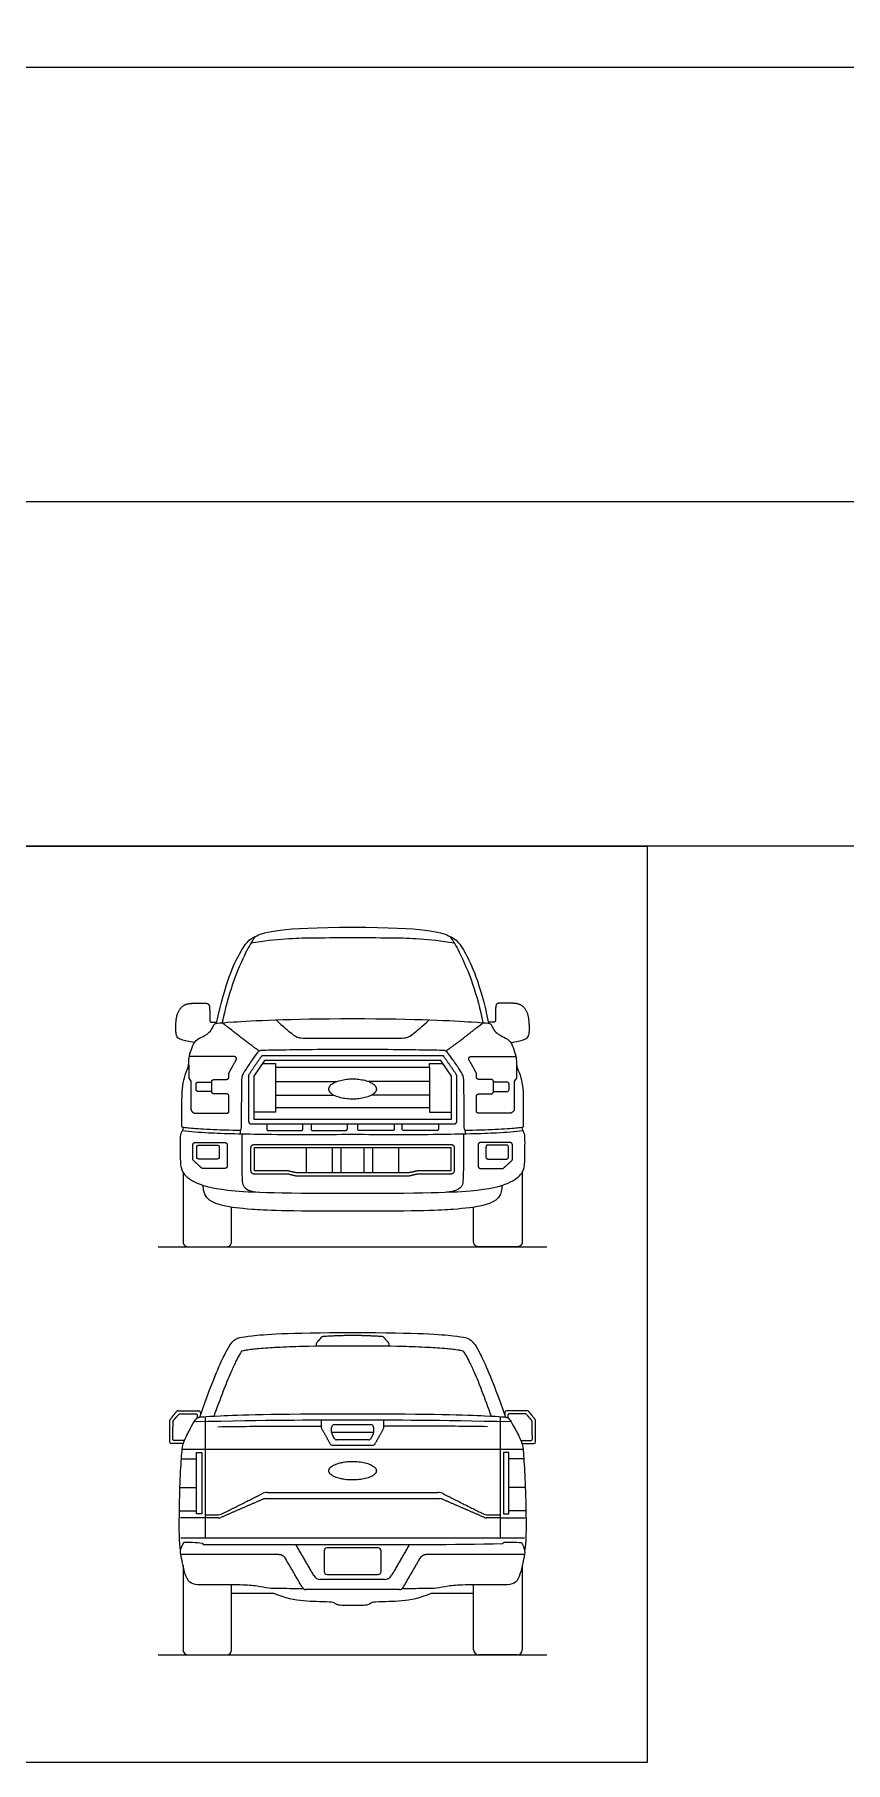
# Model space of a CAD drawing. Header units: millimetres. Extents: x 0 to 107, y 0 to 29.
# Drawn here: x 6.95 to 11.81, y 0.19 to 10.54 of the extents above; entities that cross this region are included whole.
import ezdxf

# ---------------------------------------------------------------- set-up
doc = ezdxf.new("R2010")
doc.units = ezdxf.units.MM
for name, color, linetype, true_color in [('AG-DIAGRAM', 7, 'Continuous', 0xfecc66), ('AG-TRANSPORT', 7, 'Continuous', 0x66ccff), ('X-VPRT', 6, 'Continuous', 0xff00ff)]:
    doc.layers.add(name, color=color, linetype=linetype, true_color=true_color)

msp = doc.modelspace()

# ---------------------------------------------------------------- linework, layer by layer
at = {"layer": 'AG-DIAGRAM'}
for points in [[(7.693, 3.276), (10.02, 3.276)], [(7.693, 0.833), (10.02, 0.833)]]:
    msp.add_lwpolyline(points, dxfattribs=at)
at = {"layer": 'AG-TRANSPORT'}
for p, q in [((7.875, 4.366), (7.875, 4.287)), ((9.839, 4.366), (9.839, 4.287)), ((7.875, 4.287), (7.888, 4.269)), ((9.839, 4.287), (9.825, 4.269)), ((8.183, 3.974), (8.183, 3.951)), ((9.53, 3.974), (9.53, 3.951))]:
    msp.add_line(p, q, dxfattribs=at)
for points in [[(1.474, 7.739), (14.233, 7.739), (14.233, 10.338), (1.474, 10.338)], [(8.857, 4.041), (9.449, 4.041), (9.449, 4.299), (9.384, 4.393), (8.857, 4.393), (8.329, 4.393), (8.264, 4.299), (8.264, 4.041)], [(7.921, 1.678), (7.921, 2.044), (7.953, 2.044), (7.953, 1.678)], [(9.792, 1.678), (9.792, 2.044), (9.761, 2.044), (9.761, 1.678)]]:
    msp.add_lwpolyline(points, close=True, dxfattribs=at)
for points in [[(8.395, 4.352), (8.395, 4.082), (8.264, 4.082)], [(8.317, 4.375), (8.395, 4.375), (8.395, 4.352), (8.857, 4.352), (9.318, 4.352), (9.318, 4.375), (9.396, 4.375)], [(9.318, 4.352), (9.318, 4.082), (9.449, 4.082)], [(8.395, 4.267), (8.765, 4.267)], [(9.318, 4.267), (8.948, 4.267)], [(8.395, 4.185), (8.741, 4.185)], [(9.318, 4.185), (8.972, 4.185)], [(9.318, 4.108), (8.857, 4.108), (8.395, 4.108)], [(8.58, 3.719), (8.58, 3.872)], [(8.736, 3.719), (8.736, 3.872)], [(8.788, 3.719), (8.788, 3.872)], [(8.926, 3.719), (8.926, 3.872)], [(8.977, 3.719), (8.977, 3.872)], [(9.133, 3.719), (9.133, 3.872)], [(7.973, 2.261), (7.973, 1.532)], [(9.74, 2.261), (9.74, 1.532)], [(8.982, 2.164), (8.857, 2.164), (8.731, 2.164)], [(7.831, 2.007), (7.921, 2.007)], [(7.836, 2.064), (8.857, 2.064), (9.877, 2.064)], [(9.882, 2.007), (9.792, 2.007)], [(7.823, 1.836), (7.921, 1.836)], [(9.891, 1.836), (9.792, 1.836)], [(7.819, 1.696), (7.921, 1.696)], [(9.894, 1.696), (9.792, 1.696)], [(7.973, 1.653), (7.825, 1.653)], [(9.74, 1.653), (9.889, 1.653)], [(9.886, 1.532), (8.857, 1.532), (7.827, 1.532)], [(8.132, 1.203), (8.383, 1.203)], [(9.33, 1.203), (9.581, 1.203)]]:
    msp.add_lwpolyline(points, dxfattribs=at)
for centre, radius, start, end in [((8.655, 2.693), 0.016, 139.043, 180), ((8.681, 2.723), 0.016, 93.2806, 139.043), ((9.032, 2.723), 0.016, 40.957, 86.7194), ((9.059, 2.693), 0.016, 0, 40.957), ((7.811, 2.285), 0.0101, 90, 141.009), ((7.935, 2.285), 0.0101, 0, 90), ((9.778, 2.285), 0.0101, 90, 180), ((9.902, 2.285), 0.0101, 38.991, 90), ((7.771, 2.236), 0.0101, 141.009, 180), ((8.686, 2.196), 0.0171, 180, 208.7708), ((8.747, 2.196), 0.0154, 90, 180), ((8.966, 2.196), 0.0154, 0, 90), ((9.027, 2.196), 0.0171, 331.2292, 0), ((9.942, 2.236), 0.0101, 0, 38.991), ((7.771, 2.108), 0.0101, 180, 270), ((8.737, 2.105), 0.0171, 208.7708, 270), ((8.747, 2.164), 0.0154, 180, 206.2114), ((8.761, 2.136), 0.0154, 206.2114, 270), ((8.952, 2.136), 0.0154, 270, 333.7886), ((8.976, 2.105), 0.0171, 270, 331.2292), ((8.966, 2.164), 0.0154, 333.7886, 0), ((9.942, 2.108), 0.0101, 270, 360), ((8.346, 1.731), 0.0744, 90, 116.6181), ((8.334, 1.741), 0.0276, 90, 113.4761), ((9.367, 1.731), 0.0744, 63.3819, 90), ((9.379, 1.741), 0.0276, 66.5239, 90), ((8.044, 1.746), 0.0744, 270, 296.6181), ((9.669, 1.746), 0.0744, 243.3819, 270), ((8.056, 1.68), 0.0276, 270, 293.4761), ((9.657, 1.68), 0.0276, 246.5239, 270), ((8.704, 1.455), 0.0182, 90, 180), ((9.009, 1.455), 0.0182, 0, 90), ((8.665, 1.332), 0.0475, 210.0076, 270), ((8.704, 1.332), 0.0182, 180, 270), ((9.009, 1.332), 0.0182, 270, 0), ((9.048, 1.332), 0.0475, 270, 329.9924), ((8.577, 1.249), 0.0248, 210.0076, 270), ((9.137, 1.249), 0.0248, 270, 329.9924), ((7.871, 0.863), 0.0305, 180, 270), ((8.101, 0.863), 0.0305, 270, 0), ((9.612, 0.863), 0.0305, 180, 270), ((9.842, 0.863), 0.0305, 270, 0)]:
    msp.add_arc(centre, radius, start, end, dxfattribs=at)
for points, knots in [([(8.042, 4.615), (8.094, 4.864), (8.2, 5.079), (8.249, 5.135), (8.416, 5.19), (8.857, 5.19)], [0.011551, 0.011551, 0.011551, 0.011551, 1.199733, 2.410651, 3.621569, 3.621569, 3.621569, 3.621569]), ([(8.857, 5.19), (9.297, 5.19), (9.465, 5.135), (9.513, 5.079), (9.619, 4.864), (9.671, 4.615)], [3.621569, 3.621569, 3.621569, 3.621569, 4.832488, 6.043406, 7.231587, 7.231587, 7.231587, 7.231587]), ([(8.273, 5.135), (8.253, 5.105), (8.214, 5.04), (8.135, 4.858), (8.092, 4.697), (8.076, 4.618)], [0, 0, 0, 0, 0.563, 1.332709, 2.080275, 2.080275, 2.080275, 2.080275]), ([(9.44, 5.135), (9.46, 5.105), (9.5, 5.04), (9.578, 4.858), (9.622, 4.697), (9.637, 4.618)], [0, 0, 0, 0, 0.563, 1.332709, 2.080275, 2.080275, 2.080275, 2.080275]), ([(7.841, 3.991), (7.841, 3.974), (7.824, 3.958), (7.824, 3.917), (7.824, 3.773), (7.831, 3.726), (7.893, 3.663), (8.06, 3.611), (8.372, 3.597), (8.857, 3.597)], [-4.494292, -4.494292, -4.494292, -4.494292, -3.85225, -3.210209, -2.568167, -1.926125, -1.284083, -0.642042, 0, 0, 0, 0]), ([(8.857, 3.949), (8.685, 3.946), (8.358, 3.947), (8, 3.955), (7.888, 3.965), (7.836, 3.97)], [3.090323, 3.090323, 3.090323, 3.090323, 4.389122, 5.458957, 6.180646, 6.180646, 6.180646, 6.180646]), ([(8.857, 3.597), (9.341, 3.597), (9.653, 3.611), (9.82, 3.663), (9.882, 3.726), (9.889, 3.773), (9.889, 3.917), (9.889, 3.958), (9.873, 3.974), (9.873, 3.991)], [0, 0, 0, 0, 0.642042, 1.284083, 1.926125, 2.568167, 3.210209, 3.85225, 4.494292, 4.494292, 4.494292, 4.494292]), ([(9.878, 3.97), (9.825, 3.965), (9.713, 3.955), (9.355, 3.947), (9.028, 3.946), (8.857, 3.949)], [0, 0, 0, 0, 0.721689, 1.791524, 3.090323, 3.090323, 3.090323, 3.090323]), ([(8.857, 3.489), (8.443, 3.489), (8.222, 3.501), (8.087, 3.517), (7.961, 3.557), (7.961, 3.645)], [3.289333, 3.289333, 3.289333, 3.289333, 4.385777, 5.482222, 6.578666, 6.578666, 6.578666, 6.578666]), ([(9.752, 3.645), (9.752, 3.557), (9.627, 3.517), (9.491, 3.501), (9.271, 3.489), (8.857, 3.489)], [0, 0, 0, 0, 1.096444, 2.192889, 3.289333, 3.289333, 3.289333, 3.289333]), ([(8.027, 2.263), (8.046, 2.314), (8.078, 2.402), (8.122, 2.511), (8.154, 2.581), (8.175, 2.621), (8.186, 2.641), (8.196, 2.654)], [-3.572629, -3.572629, -3.572629, -3.572629, -3.027341, -2.62683, -2.396602, -2.249089, -2.171666, -2.171666, -2.171666, -2.171666]), ([(8.196, 2.654), (8.209, 2.657), (8.226, 2.66), (8.256, 2.664), (8.317, 2.67), (8.417, 2.677), (8.605, 2.683), (8.756, 2.684), (8.857, 2.684)], [-2.171666, -2.171666, -2.171666, -2.171666, -2.113967, -1.997317, -1.871242, -1.503422, -1.001467, 0, 0, 0, 0]), ([(8.857, 2.684), (8.957, 2.684), (9.108, 2.683), (9.296, 2.677), (9.396, 2.67), (9.457, 2.664), (9.487, 2.66), (9.504, 2.657), (9.517, 2.654)], [0, 0, 0, 0, 1.001467, 1.503422, 1.871242, 1.997317, 2.113967, 2.171666, 2.171666, 2.171666, 2.171666]), ([(9.517, 2.654), (9.527, 2.641), (9.538, 2.621), (9.559, 2.581), (9.592, 2.511), (9.635, 2.402), (9.668, 2.314), (9.686, 2.263)], [2.171666, 2.171666, 2.171666, 2.171666, 2.249089, 2.396602, 2.62683, 3.027341, 3.572629, 3.572629, 3.572629, 3.572629]), ([(8.049, 2.199), (8.174, 2.201), (8.425, 2.204), (8.588, 2.203), (8.669, 2.203)], [0, 0, 0, 0, 1.110677, 2.006372, 2.006372, 2.006372, 2.006372]), ([(9.664, 2.199), (9.539, 2.201), (9.288, 2.204), (9.125, 2.203), (9.044, 2.203)], [0, 0, 0, 0, 1.110677, 2.006372, 2.006372, 2.006372, 2.006372]), ([(8.563, 1.228), (8.505, 1.229), (8.417, 1.23), (8.349, 1.23), (8.283, 1.247), (8.187, 1.253), (7.971, 1.252), (7.902, 1.252), (7.856, 1.284), (7.833, 1.412), (7.821, 1.452), (7.835, 1.491), (7.85, 1.508), (7.883, 1.508), (7.916, 1.508), (7.956, 1.502), (7.956, 1.501), (7.956, 1.5), (7.962, 1.493), (8.26, 1.493), (8.558, 1.493), (8.857, 1.493)], [-8.639701, -8.639701, -8.639701, -8.639701, -8.008786, -7.606233, -7.087652, -6.495498, -5.656279, -5.187648, -4.788477, -4.14715, -3.760293, -3.334282, -3.334282, -3.334282, -2.976776, -2.976776, -2.976776, -2.93464, -2.93464, -2.93464, 0, 0, 0, 0]), ([(8.857, 1.493), (9.155, 1.493), (9.453, 1.493), (9.757, 1.499), (9.757, 1.5), (9.757, 1.501), (9.764, 1.508), (9.797, 1.508), (9.83, 1.508), (9.868, 1.506), (9.878, 1.491), (9.892, 1.452), (9.88, 1.412), (9.858, 1.284), (9.811, 1.252), (9.742, 1.252), (9.527, 1.253), (9.43, 1.247), (9.364, 1.23), (9.296, 1.23), (9.208, 1.229), (9.151, 1.228)], [0, 0, 0, 0, 2.967262, 2.967262, 2.967262, 3.009398, 3.009398, 3.009398, 3.354695, 3.354695, 3.354695, 3.760293, 4.14715, 4.788477, 5.187648, 5.656279, 6.495498, 7.087652, 7.606233, 8.008786, 8.639701, 8.639701, 8.639701, 8.639701]), ([(8.383, 1.203), (8.453, 1.173), (8.564, 1.153), (8.723, 1.153), (8.745, 1.148), (8.762, 1.131), (8.792, 1.131), (8.857, 1.131)], [0.824975, 0.824975, 0.824975, 0.824975, 1.145709, 1.466444, 1.787178, 2.107912, 2.428646, 2.428646, 2.428646, 2.428646]), ([(8.857, 1.131), (8.921, 1.131), (8.952, 1.131), (8.968, 1.148), (8.99, 1.153), (9.15, 1.153), (9.26, 1.173), (9.33, 1.203)], [2.428646, 2.428646, 2.428646, 2.428646, 2.74938, 3.070115, 3.390849, 3.711583, 4.032318, 4.032318, 4.032318, 4.032318])]:
    msp.add_open_spline(points, degree=3, knots=knots, dxfattribs=at)
for points, degree in [([(8.857, 5.126), (8.74, 5.126), (8.635, 5.126), (8.405, 5.121), (8.247, 5.094)], 3), ([(9.466, 5.094), (9.308, 5.121), (9.078, 5.126), (8.973, 5.126), (8.857, 5.126)], 3), ([(8.857, 4.458), (8.65, 4.458), (8.325, 4.453), (8.305, 4.452), (8.291, 4.447), (8.258, 4.401), (8.211, 4.331), (8.196, 4.307), (8.19, 4.283), (8.19, 4.027), (8.19, 3.988), (8.186, 3.973), (8.175, 3.973), (8.141, 3.973), (7.949, 3.98), (7.849, 3.99), (7.834, 3.991), (7.834, 4), (7.834, 4.09), (7.834, 4.188), (7.841, 4.259), (7.858, 4.321), (7.875, 4.355), (7.875, 4.381), (7.877, 4.415), (7.895, 4.473), (7.916, 4.516), (7.964, 4.538), (7.992, 4.553), (8.018, 4.584), (8.027, 4.612), (8.04, 4.618), (8.466, 4.643), (8.857, 4.643)], 3), ([(8.298, 4.449), (8.238, 4.49), (8.076, 4.618)], 2), ([(8.398, 4.636), (8.44, 4.596), (8.501, 4.546), (8.526, 4.525), (8.594, 4.525), (8.857, 4.525)], 3), ([(8.857, 4.643), (9.248, 4.643), (9.674, 4.618), (9.686, 4.612), (9.695, 4.584), (9.721, 4.553), (9.749, 4.538), (9.797, 4.516), (9.819, 4.473), (9.836, 4.415), (9.838, 4.381), (9.838, 4.355), (9.855, 4.321), (9.873, 4.259), (9.879, 4.188), (9.879, 4.09), (9.879, 4), (9.879, 3.991), (9.864, 3.99), (9.764, 3.98), (9.572, 3.973), (9.538, 3.973), (9.527, 3.973), (9.524, 3.988), (9.524, 4.027), (9.524, 4.283), (9.517, 4.307), (9.502, 4.331), (9.455, 4.401), (9.422, 4.447), (9.409, 4.452), (9.388, 4.453), (9.063, 4.458), (8.857, 4.458)], 3), ([(8.857, 4.525), (9.119, 4.525), (9.187, 4.525), (9.212, 4.546), (9.273, 4.596), (9.316, 4.636)], 3), ([(9.415, 4.449), (9.475, 4.49), (9.637, 4.618)], 2), ([(8.146, 4.416), (8.013, 4.416), (7.879, 4.416)], 2), ([(8.117, 4.32), (8.138, 4.358), (8.16, 4.397)], 2), ([(8.308, 4.414), (8.272, 4.362), (8.236, 4.309)], 2), ([(8.857, 4.42), (8.588, 4.42), (8.32, 4.42)], 2), ([(9.393, 4.42), (9.125, 4.42), (8.857, 4.42)], 2), ([(9.477, 4.309), (9.441, 4.362), (9.405, 4.414)], 2), ([(9.596, 4.32), (9.575, 4.358), (9.553, 4.397)], 2), ([(9.567, 4.416), (9.7, 4.416), (9.834, 4.416)], 2), ([(7.888, 4.269), (7.888, 4.186), (7.888, 4.104)], 2), ([(7.919, 4.219), (7.919, 4.234), (7.919, 4.25)], 2), ([(7.933, 4.263), (7.973, 4.263), (8.013, 4.263)], 2), ([(8.013, 4.206), (8.013, 4.236), (8.013, 4.266)], 2), ([(8.028, 4.279), (8.064, 4.279), (8.101, 4.279)], 2), ([(8.116, 4.293), (8.116, 4.303), (8.116, 4.314)], 2), ([(8.234, 4.303), (8.234, 4.164), (8.234, 4.026)], 2), ([(9.48, 4.026), (9.48, 4.164), (9.48, 4.303)], 2), ([(9.598, 4.293), (9.598, 4.303), (9.598, 4.314)], 2), ([(9.685, 4.279), (9.649, 4.279), (9.613, 4.279)], 2), ([(9.7, 4.206), (9.7, 4.236), (9.7, 4.266)], 2), ([(9.78, 4.263), (9.74, 4.263), (9.7, 4.263)], 2), ([(9.794, 4.219), (9.794, 4.234), (9.794, 4.25)], 2), ([(9.825, 4.269), (9.825, 4.186), (9.825, 4.104)], 2), ([(8.013, 4.206), (7.973, 4.206), (7.933, 4.206)], 2), ([(8.101, 4.192), (8.064, 4.192), (8.028, 4.192)], 2), ([(8.116, 4.089), (8.116, 4.134), (8.116, 4.179)], 2), ([(9.598, 4.089), (9.598, 4.134), (9.598, 4.179)], 2), ([(9.613, 4.192), (9.649, 4.192), (9.685, 4.192)], 2), ([(9.7, 4.206), (9.74, 4.206), (9.78, 4.206)], 2), ([(7.919, 4.076), (8.01, 4.076), (8.101, 4.076)], 2), ([(9.794, 4.076), (9.703, 4.076), (9.613, 4.076)], 2), ([(8.193, 3.951), (8.193, 3.697), (8.193, 3.641), (8.229, 3.614), (8.272, 3.605), (8.292, 3.604)], 3), ([(8.248, 4.013), (8.552, 4.013), (8.857, 4.013)], 2), ([(8.342, 4.013), (8.342, 3.998), (8.342, 3.982)], 2), ([(8.353, 3.972), (8.451, 3.972), (8.548, 3.972)], 2), ([(8.559, 3.982), (8.559, 3.998), (8.559, 4.013)], 2), ([(8.608, 4.013), (8.608, 3.998), (8.608, 3.982)], 2), ([(8.619, 3.972), (8.716, 3.972), (8.814, 3.972)], 2), ([(8.825, 3.982), (8.825, 3.998), (8.825, 4.013)], 2), ([(8.857, 4.013), (9.161, 4.013), (9.465, 4.013)], 2), ([(8.888, 3.982), (8.888, 3.998), (8.888, 4.013)], 2), ([(9.095, 3.972), (8.997, 3.972), (8.899, 3.972)], 2), ([(9.106, 4.013), (9.106, 3.998), (9.106, 3.982)], 2), ([(9.154, 3.982), (9.154, 3.998), (9.154, 4.013)], 2), ([(9.36, 3.972), (9.263, 3.972), (9.165, 3.972)], 2), ([(9.371, 4.013), (9.371, 3.998), (9.371, 3.982)], 2), ([(9.52, 3.951), (9.52, 3.697), (9.52, 3.641), (9.484, 3.614), (9.441, 3.605), (9.421, 3.604)], 3), ([(7.899, 3.804), (7.899, 3.845), (7.899, 3.886)], 2), ([(7.916, 3.902), (8.002, 3.902), (8.088, 3.902)], 2), ([(7.923, 3.813), (7.923, 3.844), (7.923, 3.874)], 2), ([(7.936, 3.886), (7.991, 3.886), (8.046, 3.886)], 2), ([(8.058, 3.874), (8.058, 3.844), (8.058, 3.813)], 2), ([(8.106, 3.886), (8.106, 3.823), (8.106, 3.76)], 2), ([(8.248, 3.731), (8.248, 3.801), (8.248, 3.871)], 2), ([(8.269, 3.89), (8.563, 3.89), (8.857, 3.89)], 2), ([(8.269, 3.872), (8.563, 3.872), (8.857, 3.872)], 2), ([(8.269, 3.731), (8.269, 3.801), (8.269, 3.871)], 2), ([(8.857, 3.89), (9.15, 3.89), (9.444, 3.89)], 2), ([(8.857, 3.872), (9.15, 3.872), (9.444, 3.872)], 2), ([(9.444, 3.871), (9.444, 3.801), (9.444, 3.731)], 2), ([(9.465, 3.871), (9.465, 3.801), (9.465, 3.731)], 2), ([(9.608, 3.886), (9.608, 3.823), (9.608, 3.76)], 2), ([(9.797, 3.902), (9.711, 3.902), (9.625, 3.902)], 2), ([(9.655, 3.874), (9.655, 3.844), (9.655, 3.813)], 2), ([(9.777, 3.886), (9.722, 3.886), (9.668, 3.886)], 2), ([(9.79, 3.813), (9.79, 3.844), (9.79, 3.874)], 2), ([(9.814, 3.804), (9.814, 3.845), (9.814, 3.886)], 2), ([(7.95, 3.75), (7.927, 3.771), (7.904, 3.793)], 2), ([(8.046, 3.802), (7.991, 3.802), (7.936, 3.802)], 2), ([(8.088, 3.745), (8.025, 3.745), (7.963, 3.745)], 2), ([(8.463, 3.731), (8.366, 3.731), (8.269, 3.731)], 2), ([(8.523, 3.719), (8.498, 3.724), (8.473, 3.73)], 2), ([(9.24, 3.73), (9.215, 3.724), (9.19, 3.719)], 2), ([(9.444, 3.731), (9.347, 3.731), (9.25, 3.731)], 2), ([(9.625, 3.745), (9.688, 3.745), (9.751, 3.745)], 2), ([(9.668, 3.802), (9.722, 3.802), (9.777, 3.802)], 2), ([(9.763, 3.75), (9.786, 3.771), (9.81, 3.793)], 2), ([(8.463, 3.712), (8.366, 3.712), (8.269, 3.712)], 2), ([(8.518, 3.7), (8.493, 3.706), (8.468, 3.712)], 2), ([(8.857, 3.719), (8.69, 3.719), (8.523, 3.719)], 2), ([(8.857, 3.7), (8.69, 3.7), (8.523, 3.7)], 2), ([(9.19, 3.719), (9.023, 3.719), (8.857, 3.719)], 2), ([(9.19, 3.7), (9.023, 3.7), (8.857, 3.7)], 2), ([(9.245, 3.712), (9.22, 3.706), (9.195, 3.7)], 2), ([(9.444, 3.712), (9.347, 3.712), (9.25, 3.712)], 2), ([(7.941, 2.257), (8.029, 2.505), (8.104, 2.663), (8.145, 2.725), (8.202, 2.741), (8.453, 2.763), (8.857, 2.763)], 3), ([(8.639, 2.693), (8.639, 2.687), (8.639, 2.682)], 2), ([(8.669, 2.734), (8.656, 2.718), (8.642, 2.703)], 2), ([(8.857, 2.745), (8.779, 2.745), (8.68, 2.739)], 2), ([(8.857, 2.763), (9.26, 2.763), (9.512, 2.741), (9.568, 2.725), (9.609, 2.663), (9.684, 2.505), (9.773, 2.257)], 3), ([(9.033, 2.739), (8.934, 2.745), (8.857, 2.745)], 2), ([(9.071, 2.703), (9.057, 2.718), (9.044, 2.734)], 2), ([(9.075, 2.682), (9.075, 2.687), (9.075, 2.693)], 2), ([(7.764, 2.242), (7.784, 2.267), (7.803, 2.292)], 2), ([(7.811, 2.295), (7.873, 2.295), (7.935, 2.295)], 2), ([(7.826, 1.456), (7.818, 1.505), (7.818, 1.673), (7.824, 1.899), (7.834, 2.055), (7.841, 2.106), (7.886, 2.191), (7.916, 2.244), (7.932, 2.257), (7.973, 2.261), (8.373, 2.277), (8.857, 2.277)], 3), ([(7.945, 2.285), (7.945, 2.277), (7.945, 2.27)], 2), ([(8.857, 2.277), (9.34, 2.277), (9.74, 2.261), (9.781, 2.257), (9.798, 2.244), (9.827, 2.191), (9.873, 2.106), (9.879, 2.055), (9.889, 1.899), (9.896, 1.673), (9.896, 1.505), (9.887, 1.456)], 3), ([(9.768, 2.285), (9.768, 2.277), (9.768, 2.27)], 2), ([(9.902, 2.295), (9.84, 2.295), (9.778, 2.295)], 2), ([(9.95, 2.242), (9.93, 2.267), (9.91, 2.292)], 2), ([(7.761, 2.108), (7.761, 2.172), (7.761, 2.236)], 2), ([(8.857, 2.238), (8.583, 2.238), (8.366, 2.238), (7.907, 2.228)], 3), ([(8.669, 2.237), (8.669, 2.217), (8.669, 2.196)], 2), ([(8.671, 2.188), (8.697, 2.142), (8.722, 2.096)], 2), ([(8.731, 2.164), (8.731, 2.18), (8.731, 2.196)], 2), ([(8.747, 2.212), (8.802, 2.212), (8.857, 2.212)], 2), ([(9.806, 2.228), (9.347, 2.238), (9.13, 2.238), (8.857, 2.238)], 3), ([(8.857, 2.212), (8.911, 2.212), (8.966, 2.212)], 2), ([(8.982, 2.196), (8.982, 2.18), (8.982, 2.164)], 2), ([(8.991, 2.096), (9.017, 2.142), (9.042, 2.188)], 2), ([(9.044, 2.196), (9.044, 2.217), (9.044, 2.237)], 2), ([(9.952, 2.108), (9.952, 2.172), (9.952, 2.236)], 2), ([(7.843, 2.098), (7.807, 2.098), (7.771, 2.098)], 2), ([(8.747, 2.129), (8.74, 2.143), (8.733, 2.157)], 2), ([(8.737, 2.088), (8.797, 2.088), (8.857, 2.088)], 2), ([(8.857, 2.12), (8.809, 2.12), (8.761, 2.12)], 2), ([(8.952, 2.12), (8.905, 2.12), (8.857, 2.12)], 2), ([(8.857, 2.088), (8.917, 2.088), (8.976, 2.088)], 2), ([(8.98, 2.157), (8.973, 2.143), (8.966, 2.129)], 2), ([(9.871, 2.098), (9.906, 2.098), (9.942, 2.098)], 2), ([(8.323, 1.766), (8.195, 1.711), (8.067, 1.655)], 2), ([(8.078, 1.679), (8.195, 1.738), (8.313, 1.797)], 2), ([(8.857, 1.768), (8.595, 1.768), (8.334, 1.768)], 2), ([(8.346, 1.805), (8.601, 1.805), (8.857, 1.805)], 2), ([(8.857, 1.805), (9.112, 1.805), (9.367, 1.805)], 2), ([(9.379, 1.768), (9.118, 1.768), (8.857, 1.768)], 2), ([(9.646, 1.655), (9.518, 1.711), (9.39, 1.766)], 2), ([(9.4, 1.797), (9.518, 1.738), (9.635, 1.679)], 2), ([(7.973, 1.671), (8.009, 1.671), (8.044, 1.671)], 2), ([(9.669, 1.671), (9.705, 1.671), (9.74, 1.671)], 2), ([(8.056, 1.653), (8.015, 1.653), (7.973, 1.653)], 2), ([(9.74, 1.653), (9.699, 1.653), (9.657, 1.653)], 2), ([(8.624, 1.308), (8.571, 1.4), (8.517, 1.493)], 2), ([(8.686, 1.455), (8.686, 1.394), (8.686, 1.332)], 2), ([(8.857, 1.473), (8.78, 1.473), (8.704, 1.473)], 2), ([(9.009, 1.473), (8.933, 1.473), (8.857, 1.473)], 2), ([(9.028, 1.332), (9.028, 1.394), (9.028, 1.455)], 2), ([(9.196, 1.493), (9.143, 1.4), (9.089, 1.308)], 2), ([(8.414, 1.433), (8.125, 1.433), (7.827, 1.433)], 2), ([(7.841, 1.37), (7.841, 1.117), (7.841, 0.863)], 2), ([(8.555, 1.237), (8.505, 1.323), (8.455, 1.409)], 2), ([(9.258, 1.409), (9.208, 1.323), (9.158, 1.237)], 2), ([(9.886, 1.433), (9.588, 1.433), (9.299, 1.433)], 2), ([(9.873, 1.37), (9.873, 1.117), (9.873, 0.863)], 2), ([(8.132, 0.863), (8.132, 1.058), (8.132, 1.252)], 2), ([(8.857, 1.284), (8.761, 1.284), (8.665, 1.284)], 2), ([(8.704, 1.314), (8.78, 1.314), (8.857, 1.314)], 2), ([(8.857, 1.314), (8.933, 1.314), (9.009, 1.314)], 2), ([(9.048, 1.284), (8.952, 1.284), (8.857, 1.284)], 2), ([(9.581, 0.863), (9.581, 1.058), (9.581, 1.252)], 2), ([(8.857, 1.224), (8.717, 1.224), (8.577, 1.224)], 2), ([(9.137, 1.224), (8.997, 1.224), (8.857, 1.224)], 2), ([(7.871, 0.833), (7.986, 0.833), (8.101, 0.833)], 2), ([(9.842, 0.833), (9.727, 0.833), (9.612, 0.833)], 2)]:
    msp.add_open_spline(points, degree=degree, dxfattribs=at)
for points, weights, degree, knots in [([(7.91, 4.5), (7.813, 4.512), (7.797, 4.546), (7.797, 4.604), (7.803, 4.676), (7.841, 4.727), (7.888, 4.736), (7.963, 4.736), (7.997, 4.736), (8.001, 4.705), (8.001, 4.655), (8.001, 4.633), (8.001, 4.627), (8.005, 4.622), (8.012, 4.622), (8.022, 4.622), (8.033, 4.622), (8.044, 4.622)], [1, 1, 1, 1, 1, 1, 1, 1, 1, 1, 1, 1, 0.804869130294, 0.804869130294, 1, 1, 1, 1], 3, [0.002316, 0.002316, 0.002316, 0.002316, 0.200628, 0.401256, 0.601884, 0.802512, 1.00314, 1.203768, 1.404396, 1.605025, 1.776267, 1.776267, 1.776267, 1.831062, 1.831062, 1.831062, 1.937449, 1.937449, 1.937449, 1.937449]), ([(9.804, 4.5), (9.9, 4.512), (9.916, 4.546), (9.916, 4.604), (9.91, 4.676), (9.873, 4.727), (9.825, 4.736), (9.75, 4.736), (9.716, 4.736), (9.712, 4.705), (9.712, 4.655), (9.712, 4.633), (9.712, 4.627), (9.708, 4.622), (9.702, 4.622), (9.691, 4.622), (9.68, 4.622), (9.669, 4.622)], [1, 1, 1, 1, 1, 1, 1, 1, 1, 1, 1, 1, 0.804869130294, 0.804869130294, 1, 1, 1, 1], 3, [0.002316, 0.002316, 0.002316, 0.002316, 0.200628, 0.401256, 0.601884, 0.802512, 1.00314, 1.203768, 1.404396, 1.605025, 1.776267, 1.776267, 1.776267, 1.831062, 1.831062, 1.831062, 1.937449, 1.937449, 1.937449, 1.937449]), ([(8.16, 4.397), (8.163, 4.403), (8.159, 4.41), (8.155, 4.416), (8.146, 4.416)], [1, 0.873629067569, 1, 0.873629067569, 1], 2, [3.55357711, 3.55357711, 3.55357711, 3.60334384, 3.60334384, 3.65311057, 3.65311057, 3.65311057]), ([(9.553, 4.397), (9.55, 4.403), (9.554, 4.41), (9.558, 4.416), (9.567, 4.416)], [1, 0.873629067569, 1, 0.873629067569, 1], 2, [3.55357711, 3.55357711, 3.55357711, 3.60334384, 3.60334384, 3.65311057, 3.65311057, 3.65311057]), ([(8.999, 4.221), (8.999, 4.282), (8.857, 4.282), (8.714, 4.282), (8.714, 4.221), (8.714, 4.161), (8.857, 4.161), (8.999, 4.161), (8.999, 4.221)], [1, 0.707106781187, 1, 0.707106781187, 1, 0.707106781187, 1, 0.707106781187, 1], 2, [0, 0, 0, 0.285892, 0.285892, 0.571784, 0.571784, 0.857676, 0.857676, 1.143567, 1.143567, 1.143567]), ([(7.841, 3.722), (7.841, 3.514), (7.841, 3.307), (7.841, 3.276), (7.871, 3.276), (7.986, 3.276), (8.101, 3.276), (8.132, 3.276), (8.132, 3.307), (8.132, 3.39), (8.132, 3.513)], [1, 1, 1, 0.707106781187, 1, 1, 1, 0.707106781186, 1, 1, 1], 2, [4.201483, 4.201483, 4.201483, 5.563547, 5.563547, 5.720803, 5.720803, 6.47667, 6.47667, 6.633926, 6.633926, 7.176793, 7.176793, 7.176793]), ([(9.873, 3.722), (9.873, 3.514), (9.873, 3.307), (9.873, 3.276), (9.842, 3.276), (9.727, 3.276), (9.612, 3.276), (9.581, 3.276), (9.581, 3.307), (9.581, 3.39), (9.581, 3.513)], [1, 1, 1, 0.707106781187, 1, 1, 1, 0.707106781186, 1, 1, 1], 2, [4.201483, 4.201483, 4.201483, 5.563547, 5.563547, 5.720803, 5.720803, 6.47667, 6.47667, 6.633926, 6.633926, 7.176793, 7.176793, 7.176793]), ([(7.849, 2.117), (7.811, 2.117), (7.788, 2.117), (7.78, 2.117), (7.78, 2.125), (7.78, 2.178), (7.782, 2.235), (7.798, 2.254), (7.819, 2.276), (7.869, 2.276), (7.918, 2.276), (7.926, 2.276), (7.926, 2.268), (7.926, 2.26), (7.926, 2.251)], [1, 1, 1, 0.707106781187, 1, 1, 1, 1, 1, 1, 1, 0.707106781186, 1, 1, 1], 2, [0.028308, 0.028308, 0.028308, 0.177452, 0.177452, 0.220288, 0.220288, 0.58237, 0.58237, 0.768253, 0.768253, 1.091444, 1.091444, 1.13428, 1.13428, 1.145243, 1.145243, 1.145243]), ([(9.864, 2.117), (9.902, 2.117), (9.925, 2.117), (9.933, 2.117), (9.933, 2.125), (9.933, 2.178), (9.931, 2.235), (9.916, 2.254), (9.894, 2.276), (9.844, 2.276), (9.795, 2.276), (9.787, 2.276), (9.787, 2.268), (9.787, 2.26), (9.787, 2.251)], [1, 1, 1, 0.707106781187, 1, 1, 1, 1, 1, 1, 1, 0.707106781186, 1, 1, 1], 2, [0.028308, 0.028308, 0.028308, 0.177452, 0.177452, 0.220288, 0.220288, 0.58237, 0.58237, 0.768253, 0.768253, 1.091444, 1.091444, 1.13428, 1.13428, 1.145243, 1.145243, 1.145243]), ([(8.999, 1.935), (8.999, 1.991), (8.857, 1.991), (8.714, 1.991), (8.714, 1.935), (8.714, 1.88), (8.857, 1.88), (8.999, 1.88), (8.999, 1.935)], [1, 0.707106781187, 1, 0.707106781187, 1, 0.707106781187, 1, 0.707106781187, 1], 2, [0, 0, 0, 0.285892, 0.285892, 0.571784, 0.571784, 0.857676, 0.857676, 1.143567, 1.143567, 1.143567])]:
    msp.add_rational_spline(points, weights, degree=degree, knots=knots, dxfattribs=at)
for points, weights in [([(8.32, 4.42), (8.312, 4.42), (8.308, 4.414)], [1, 0.873734255129, 1]), ([(9.405, 4.414), (9.401, 4.42), (9.393, 4.42)], [1, 0.873734255129, 1]), ([(7.919, 4.25), (7.919, 4.263), (7.933, 4.263)], [1, 0.707106781187, 1]), ([(8.013, 4.266), (8.013, 4.279), (8.028, 4.279)], [1, 0.707106781186, 1]), ([(8.101, 4.279), (8.116, 4.279), (8.116, 4.293)], [1, 0.707106781187, 1]), ([(8.116, 4.314), (8.116, 4.317), (8.117, 4.32)], [1, 0.973444337142, 1]), ([(8.236, 4.309), (8.234, 4.306), (8.234, 4.303)], [1, 0.961762692948, 1]), ([(9.48, 4.303), (9.48, 4.306), (9.477, 4.309)], [1, 0.961762692948, 1]), ([(9.598, 4.314), (9.598, 4.317), (9.596, 4.32)], [1, 0.973444337142, 1]), ([(9.613, 4.279), (9.598, 4.279), (9.598, 4.293)], [1, 0.707106781187, 1]), ([(9.7, 4.266), (9.7, 4.279), (9.685, 4.279)], [1, 0.707106781186, 1]), ([(9.794, 4.25), (9.794, 4.263), (9.78, 4.263)], [1, 0.707106781187, 1]), ([(7.933, 4.206), (7.919, 4.206), (7.919, 4.219)], [1, 0.707106781187, 1]), ([(8.028, 4.192), (8.013, 4.192), (8.013, 4.206)], [1, 0.707106781187, 1]), ([(8.116, 4.179), (8.116, 4.192), (8.101, 4.192)], [1, 0.707106781186, 1]), ([(9.598, 4.179), (9.598, 4.192), (9.613, 4.192)], [1, 0.707106781186, 1]), ([(9.685, 4.192), (9.7, 4.192), (9.7, 4.206)], [1, 0.707106781187, 1]), ([(9.78, 4.206), (9.794, 4.206), (9.794, 4.219)], [1, 0.707106781187, 1]), ([(7.888, 4.104), (7.888, 4.076), (7.919, 4.076)], [1, 0.707106781187, 1]), ([(8.101, 4.076), (8.116, 4.076), (8.116, 4.089)], [1, 0.707106781187, 1]), ([(9.613, 4.076), (9.598, 4.076), (9.598, 4.089)], [1, 0.707106781187, 1]), ([(9.825, 4.104), (9.825, 4.076), (9.794, 4.076)], [1, 0.707106781187, 1]), ([(8.234, 4.026), (8.234, 4.013), (8.248, 4.013)], [1, 0.707106781187, 1]), ([(8.342, 3.982), (8.342, 3.972), (8.353, 3.972)], [1, 0.707106781187, 1]), ([(8.548, 3.972), (8.559, 3.972), (8.559, 3.982)], [1, 0.707106781187, 1]), ([(8.608, 3.982), (8.608, 3.972), (8.619, 3.972)], [1, 0.707106781186, 1]), ([(8.814, 3.972), (8.825, 3.972), (8.825, 3.982)], [1, 0.707106781187, 1]), ([(8.899, 3.972), (8.888, 3.972), (8.888, 3.982)], [1, 0.707106781187, 1]), ([(9.106, 3.982), (9.106, 3.972), (9.095, 3.972)], [1, 0.707106781186, 1]), ([(9.165, 3.972), (9.154, 3.972), (9.154, 3.982)], [1, 0.707106781187, 1]), ([(9.371, 3.982), (9.371, 3.972), (9.36, 3.972)], [1, 0.707106781187, 1]), ([(9.465, 4.013), (9.48, 4.013), (9.48, 4.026)], [1, 0.707106781187, 1]), ([(7.899, 3.886), (7.899, 3.902), (7.916, 3.902)], [1, 0.707106781187, 1]), ([(7.923, 3.874), (7.923, 3.886), (7.936, 3.886)], [1, 0.707106781187, 1]), ([(8.046, 3.886), (8.058, 3.886), (8.058, 3.874)], [1, 0.707106781187, 1]), ([(8.088, 3.902), (8.106, 3.902), (8.106, 3.886)], [1, 0.707106781187, 1]), ([(8.248, 3.871), (8.248, 3.89), (8.269, 3.89)], [1, 0.707106781187, 1]), ([(8.269, 3.871), (8.269, 3.872), (8.269, 3.872)], [1, 0.707106781076, 1]), ([(9.444, 3.89), (9.465, 3.89), (9.465, 3.871)], [1, 0.707106781187, 1]), ([(9.444, 3.872), (9.444, 3.872), (9.444, 3.871)], [1, 0.707106781076, 1]), ([(9.625, 3.902), (9.608, 3.902), (9.608, 3.886)], [1, 0.707106781187, 1]), ([(9.668, 3.886), (9.655, 3.886), (9.655, 3.874)], [1, 0.707106781187, 1]), ([(9.79, 3.874), (9.79, 3.886), (9.777, 3.886)], [1, 0.707106781187, 1]), ([(9.814, 3.886), (9.814, 3.902), (9.797, 3.902)], [1, 0.707106781187, 1]), ([(7.904, 3.793), (7.899, 3.797), (7.899, 3.804)], [1, 0.92773577085, 1]), ([(7.936, 3.802), (7.923, 3.802), (7.923, 3.813)], [1, 0.707106781187, 1]), ([(7.963, 3.745), (7.955, 3.745), (7.95, 3.75)], [1, 0.919927124339, 1]), ([(8.058, 3.813), (8.058, 3.802), (8.046, 3.802)], [1, 0.707106781187, 1]), ([(8.106, 3.76), (8.106, 3.745), (8.088, 3.745)], [1, 0.707106781187, 1]), ([(8.269, 3.712), (8.248, 3.712), (8.248, 3.731)], [1, 0.707106781187, 1]), ([(8.269, 3.731), (8.269, 3.731), (8.269, 3.731)], [1, 0.707106781216, 1]), ([(8.473, 3.73), (8.468, 3.731), (8.463, 3.731)], [1, 0.992693220356, 1]), ([(9.25, 3.731), (9.245, 3.731), (9.24, 3.73)], [1, 0.992693220356, 1]), ([(9.465, 3.731), (9.465, 3.712), (9.444, 3.712)], [1, 0.707106781187, 1]), ([(9.444, 3.731), (9.444, 3.731), (9.444, 3.731)], [1, 0.707106781216, 1]), ([(9.608, 3.76), (9.608, 3.745), (9.625, 3.745)], [1, 0.707106781187, 1]), ([(9.655, 3.813), (9.655, 3.802), (9.668, 3.802)], [1, 0.707106781187, 1]), ([(9.751, 3.745), (9.758, 3.745), (9.763, 3.75)], [1, 0.919927124339, 1]), ([(9.777, 3.802), (9.79, 3.802), (9.79, 3.813)], [1, 0.707106781187, 1]), ([(9.81, 3.793), (9.814, 3.797), (9.814, 3.804)], [1, 0.92773577085, 1]), ([(8.468, 3.712), (8.465, 3.712), (8.463, 3.712)], [1, 0.992693220356, 1]), ([(8.523, 3.7), (8.52, 3.7), (8.518, 3.7)], [1, 0.992693220356, 1]), ([(9.195, 3.7), (9.193, 3.7), (9.19, 3.7)], [1, 0.992693220356, 1]), ([(9.25, 3.712), (9.248, 3.712), (9.245, 3.712)], [1, 0.992693220356, 1]), ([(8.455, 1.409), (8.442, 1.433), (8.414, 1.433)], [1, 0.866058740673, 1]), ([(9.299, 1.433), (9.271, 1.433), (9.258, 1.409)], [1, 0.866058740673, 1])]:
    msp.add_rational_spline(points, weights, degree=2, dxfattribs=at)
at = {"layer": 'X-VPRT'}
for points in [[(0.258, 16.662), (23.324, 16.662), (23.324, 5.675), (0.258, 5.675)], [(0.258, 0.189), (0.258, 5.675), (10.621, 5.675), (10.621, 0.189)]]:
    msp.add_lwpolyline(points, close=True, dxfattribs=at)

doc.saveas('drawing.dxf')
